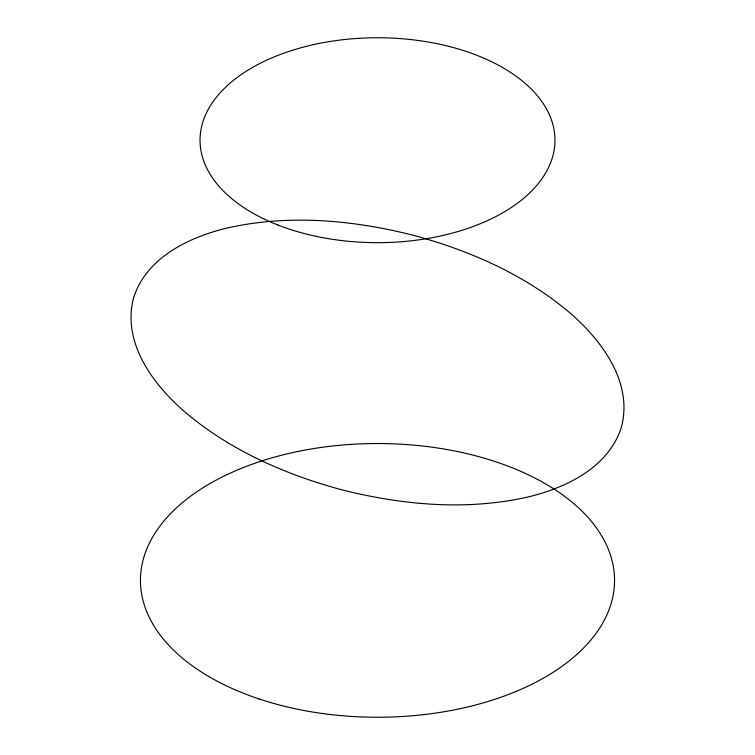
<?xml version="1.0" encoding="UTF-8"?>
<svg xmlns="http://www.w3.org/2000/svg" width="755" height="755" viewBox="0 0 755 755"><rect width="100%" height="100%" fill="white"/><g stroke="black" fill="none" stroke-linecap="round" stroke-linejoin="round"><path stroke-width="1.13" d="M133.493 298.225C122.093 342.175 152.321 383.398 183.635 410.89C228.671 449.584 284.191 474.178 341.109 489.617C402.528 505.246 467.873 511.116 530.076 496.488C567.741 487.032 609.153 466.618 621.507 426.811C632.907 382.87 602.679 341.647 571.365 314.146C526.329 275.452 470.809 250.868 413.891 235.428C352.472 219.79 287.127 213.929 224.924 228.548C187.259 238.004 145.847 258.427 133.493 298.225M258.974 698.913A237.051 136.863 0 0 0 614.551 580.387A237.051 136.863 0 0 0 258.974 461.862A237.051 136.863 0 0 0 258.974 698.913M278.029 225.056A177.463 102.454 0 0 0 554.51 147.518A177.463 102.454 0 0 0 299.961 48.046A177.463 102.454 0 0 0 278.029 225.056"/></g></svg>
